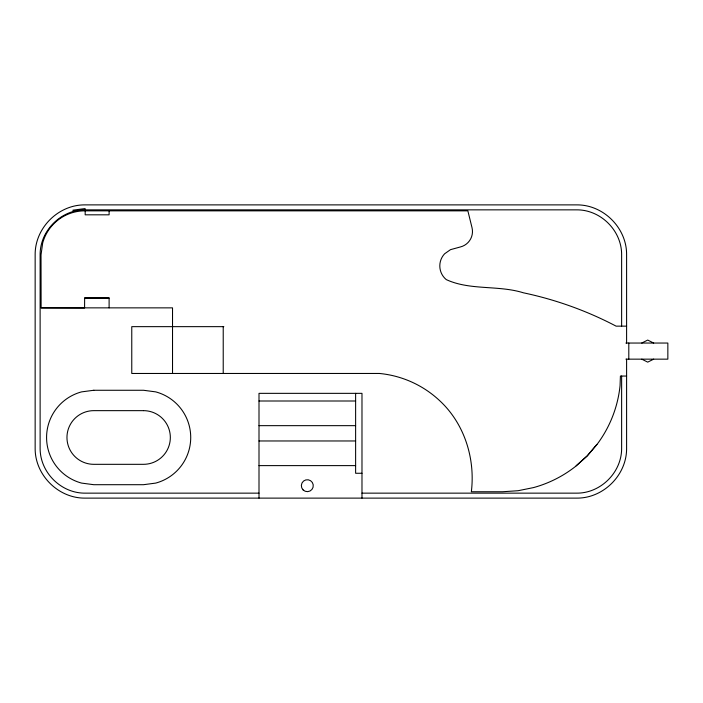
<?xml version="1.0" encoding="UTF-8"?>
<svg xmlns="http://www.w3.org/2000/svg" width="703" height="703" viewBox="0 0 703 703"><rect width="100%" height="100%" fill="white"/><g stroke="black" fill="none" stroke-linecap="round" stroke-linejoin="round"><path stroke-width="1.05" d="M626.601 376.052L620.415 376.052L620.064 385.675A118.35 118.35 0 0 1 597.471 443.83L587.26 455.86L575.546 466.414A118.35 118.35 0 0 1 533.542 487.583L518.085 490.72L502.54 491.757L471.344 491.757C475.43 458.461 464.358 423.364 439.419 400.446A102.278 102.278 0 0 0 379.4 373.46L131.769 373.469L131.769 326.649L223.826 326.649M596.944 444.428L587.251 455.852L576.126 465.878M641.76 343.046L647.718 340.067L653.685 343.046M653.685 359.154L647.718 362.133L641.76 359.154M621.628 326.148L621.628 254.908C621.874 230.733 600.749 209.599 576.574 209.854L85.177 209.854C61.003 209.599 39.869 230.733 40.124 254.908L40.124 448.092C39.869 472.267 61.003 493.401 85.177 493.146L259.003 493.146M77.629 210.847L73.138 210.847L72.954 210.162L85.089 208.563L85.177 209.854M109.106 307.861L109.106 297.923L84.641 297.923L84.571 307.993L41.117 307.861L41.02 254.908L42.69 242.948A43.735 43.735 0 0 1 85.177 210.847L467.864 210.847L472.021 227.71A15.905 15.905 0 0 1 460.377 246.955L450.482 249.662L444.595 253.801A17.724 17.724 0 0 0 446.264 279.601C470.087 290.62 498.33 284.961 523.392 292.8C555.634 299.601 586.935 310.814 616.1 326.148L626.601 326.148M84.641 298.054L109.106 298.054M41.117 307.861L172.525 307.861L172.525 373.469M625.898 343.046L667.85 343.046L667.85 359.154L625.898 359.154M259.003 401L355.621 401M259.003 425.658L355.621 425.658M259.003 440.966L355.621 440.966M259.003 465.614L355.621 465.614M361.983 473.268L355.621 473.268L355.621 393.346M361.983 493.146L576.574 493.146C600.749 493.401 621.874 472.267 621.628 448.092L621.628 376.052M628.798 343.046L628.798 359.154M626.601 343.046L626.601 254.583C626.768 227.983 603.499 204.714 576.899 204.881L84.852 204.881C58.252 204.714 34.983 227.983 35.15 254.583L35.15 448.417C34.983 475.017 58.252 498.286 84.852 498.119L576.899 498.119C603.499 498.286 626.768 475.017 626.601 448.417L626.601 359.154M361.983 498.119L361.983 393.346L259.003 393.346L259.003 498.119M223.22 326.649L223.22 373.469M109.106 210.847L109.106 214.819L85.177 214.819L85.177 210.847M93.798 390.27L81.574 391.879A47.215 47.215 0 0 0 81.574 483.093L93.798 484.701L143.5 484.701L155.723 483.093A47.215 47.215 0 0 0 155.723 391.879L143.5 390.27L93.798 390.27M143.5 410.649L93.798 410.649A26.837 26.837 0 0 0 66.961 437.486A26.837 26.837 0 0 0 93.798 464.323L143.5 464.323A26.837 26.837 0 0 0 170.337 437.486A26.837 26.837 0 0 0 143.5 410.649M303.098 489.912A5.967 5.967 0 0 0 313.072 487.241A5.967 5.967 0 0 0 305.77 479.929A5.967 5.967 0 0 0 303.098 489.912"/></g></svg>
